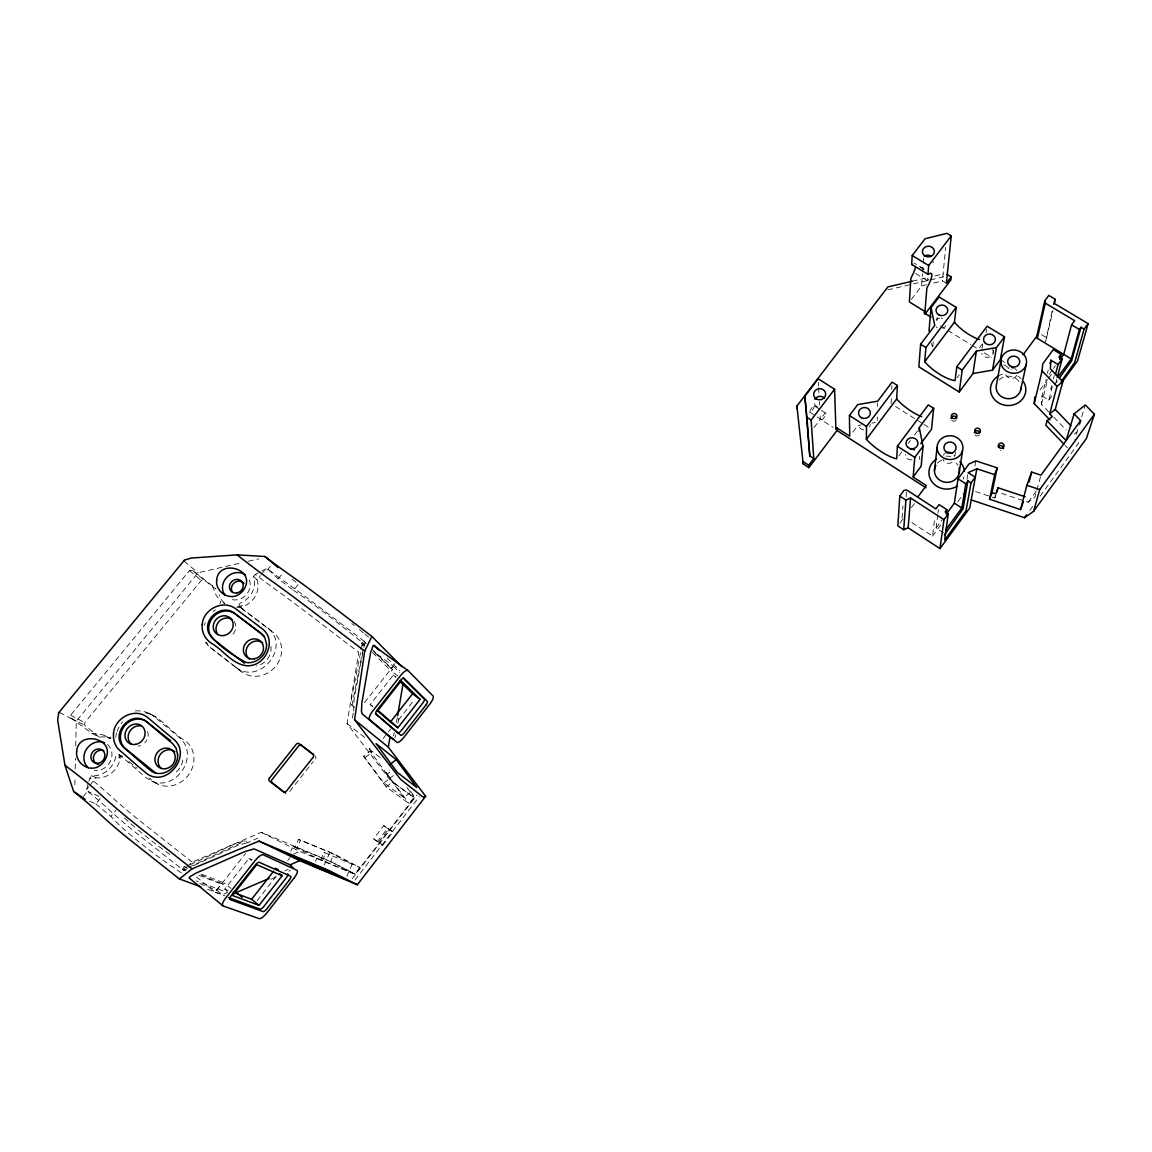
<?xml version="1.0" encoding="UTF-8"?>
<svg xmlns="http://www.w3.org/2000/svg" width="1152" height="1152" viewBox="0 0 1152 1152"><rect width="100%" height="100%" fill="white"/><g stroke="black" fill="none" stroke-linecap="round" stroke-linejoin="round"><path stroke-width="0.75" stroke-dasharray="5 3.75" d="M74.837 784.843L74.995 777.773M75.182 768.931L75.427 758.318M75.701 745.934L76.248 721.166L198 572.803L241.402 562.838M99.317 737.179L84.701 725.299L84.773 722.621L201.283 580.45L203.861 579.845L215.928 589.018L212.27 585.734A66.874 1.296 37.8 0 1 206.582 581.314L192.528 570.355L189.461 570.6L70.603 715.19L71.064 718.2L85.766 728.885A68.155 5.774 36.8 0 1 91.67 733.219L99.317 737.179A21.427 19.037 -51 0 1 110.707 738.706L102.442 734.645L91.67 733.219M877.219 420.466L877.306 416.952M877.565 406.44L877.651 402.941M891.13 403.661L891.36 398.275M891.749 389.304L891.907 385.718M1048.882 412.056L1041.437 404.294L1041.998 395.971L1046.246 378.922M1052.078 311.242L1045.642 341.683L1053 310.536M902.074 518.227L902.923 506.045M906.091 496.915L906.48 491.688M911.434 299.318L921.571 285.97L922.464 273.73M922.594 271.987L923.112 264.989M923.242 263.232L923.63 257.99M932.774 346.738L933.278 341.424M936.821 320.674L937.152 317.29M946.368 283.277L942.394 280.872L945.662 247.421M911.909 522.619L932.53 536.069L934.834 517.392M943.531 532.901L936.072 528.048L937.771 514.656M937.987 512.971L938.419 509.63M954.965 455.76L955.44 452.362M981.922 349.243L982.67 344.491M986.098 332.669L986.602 329.429M410.544 791.251L414.821 797.04L408.902 803.419L386.122 786.946L363.629 756.274L370.123 751.219L392.645 781.848L413.597 797.429L390.182 780.091L347.026 723.514L358.762 652.306L312.422 616.925A97.358 3.571 37.8 0 0 274.766 588.888A66.643 2.578 38 0 1 255.211 574.373L253.469 576.518C257.371 586.915 250.632 598.81 240.768 602.899A2.506 2.232 -43.3 0 0 239.947 607.032L242.554 609.221A25.042 22.608 -44 0 1 243.13 609.653L273.298 632.606A25.186 22.896 -44.6 0 1 275.774 666.216A25.186 22.896 -44.6 0 1 241.733 671.774L235.915 667.469A98.122 0.749 37.6 0 1 220.709 655.632L208.872 646.43L203.414 640.037M966.96 479.52L967.81 474.365M393.581 735.97L394.171 732.542M397.31 717.379L396.403 722.664L414.562 699.466M397.915 723.398L399.11 716.386M993.096 353.304L993.643 350.136M974.952 465.998L975.845 460.858M352.325 718.042L353.318 712.786M353.65 711.029L354.154 698.4L359.928 667.987M360.259 666.274L361.555 659.419M361.886 657.691L362.866 652.55M360.504 652.738L351.634 697.853L351.634 704.65L354.312 707.515M351.922 705.701L363.888 645.307L361.526 643.19A8.323 2.966 -52.4 0 1 363.758 641.189L365.314 642.355L363.845 647.41M975.586 491.587L994.853 497.995L995.731 493.891M361.858 645.912L362.347 643.795M1047.398 373.291L1048.234 369.907M1041.437 404.294L1047.384 380.678M187.2 868.637L184.291 870.422L182.966 869.918L140.227 836.107A87.581 9.288 37 0 1 108.144 808.92A81.778 9.158 36.5 0 0 87.998 791.525L88.301 790.344L86.746 789.221L88.373 782.784M88.776 781.171L91.426 775.685C102.845 777.01 113.544 767.794 115.69 756.821A2.592 2.29 -51.4 0 1 119.722 755.05L120.269 755.51A68.155 5.774 36.8 0 1 131.832 765.389A99.389 7.978 37.1 0 0 146.65 778.104L158.198 784.354M1051.632 385.632L1050.811 389.304L1052.366 387.662M1053.374 378.907L1054.238 375.552M1041.998 395.971L1048.795 400.147L1052.323 386.568M1055.952 382.435L1056.83 379.08M1040.501 476.856L1034.784 497.405L1028.117 502.214L998.741 492.451M395.842 734.861L394.906 737.683M1076.342 434.318L1079.006 425.765M1081.67 416.765L1084.824 406.627M994.853 497.995L995.976 494.957M298.584 839.318L300.442 840.269L297.014 847.915L295.142 846.979L298.584 839.318L334.022 853.934L359.51 867.283L358.891 868.694L354.773 874.022L316.872 858.168L292.997 846.259L290.794 851.17M346.853 876.341L352.238 864.115L329.846 852.408L300.442 840.269M186.941 866.592L192.226 862.157L261.259 832.334L328.795 860.659L354.542 873.763L330.595 861.653L334.022 853.934M315.461 861.322L316.872 858.168M320.717 859.766L323.986 852.437L359.51 867.283M322.416 860.616L325.67 853.315L323.986 852.437M324.187 865.152L329.846 852.408M360.374 649.195L364.378 641.434L322.171 609.264A85.32 3.686 37.9 0 0 289.253 584.885A79.474 3.614 38 0 1 268.373 569.534L267.25 570.11L265.838 568.886L259.762 572.026M1029.715 510.538L1032.84 506.232M1040.126 496.181L1078.661 443.074L1074.946 439.186M1028.117 502.214L1036.411 490.781M1054.382 384.926L1057.406 380.794M1048.795 400.147L1052.942 394.488M936.072 528.048L942.163 519.754M1049.242 374.126L1052.366 369.893M1053.403 368.482L1055.477 365.659M932.53 536.069L942.034 523.152M957.859 501.61L964.195 492.998M1040.054 389.779L1047.442 379.728M1048.493 378.302L1051.661 373.982M899.957 523.094L903.096 518.861M911.434 507.586L914.573 503.352M898.776 456.005L901.915 451.8M908.194 443.39L910.282 440.582M914.472 434.981L917.611 430.776M957.182 377.755L959.299 374.904M979.488 347.861L982.685 343.584M852.725 432.173L857.736 425.52L861.278 424.93M814.09 427.493L820.368 419.227L820.08 413.942M354.917 880.013L419.443 796.536M382.853 845.122L392.976 832.018L388.93 828.85L383.774 825.624L373.522 838.858L382.853 845.122L373.522 838.858M377.222 841.781L387.475 828.533L392.976 832.018M378.806 841.939L388.93 828.85M261.259 832.334L299.664 851.386L355.046 874.325L414.821 797.04M352.267 878.702L417.154 794.808M287.77 860.458L289.973 857.65M383.141 738.576L387.403 733.133M388.469 731.779L390.6 729.058M257.126 900.662L276.322 876.125M289.714 791.424L313.301 761.501M199.771 883.483A63.014 6.941 36.9 0 0 203.544 885.125L216.547 889.963L221.674 883.469L223.128 884.664L224.395 883.037L230.89 888.365M397.93 676.037L391.378 671.112L392.587 669.571L391.118 668.477L395.006 663.538M196.416 876.845L215.05 892.21L245.635 853.402M364.478 702.619L393.221 666.144L373.507 651.37M227.362 891.274L224.784 889.157L249.019 858.384L252.23 859.81M372.874 706.824L370.181 704.477L393.379 675.014L395.971 676.958M363.888 645.307L363.643 643.982M181.526 872.856A63.014 6.941 36.9 0 1 110.966 816.408L116.323 809.784M268.373 569.534L278.179 578.837L293.515 590.314L298.584 584.035L291.614 578.822M89.698 801.274L95.803 803.88L101.16 797.285L87.998 791.525M278.179 578.837L283.248 572.573M86.746 789.221L88.805 786.686M89.827 785.419L96.019 777.802A21.427 19.037 -51 0 0 120.398 755.914M236.837 607.536A20.635 18.605 -41.9 0 0 257.011 579.758L260.323 575.683M261.418 574.33L265.838 568.886M83.102 796.752L88.301 790.344M267.25 570.11L272.174 564.048M182.966 869.918L185.616 867.701M1074.211 434.117L1076.918 431.957M363.629 756.274L383.918 782.942L403.862 797.472L411.581 791.41M403.862 797.472L385.862 773.006L389.578 770.098M385.862 773.006L387.346 774.115L389.808 772.186M383.918 782.942L393.336 775.584M386.122 786.946L392.645 781.848M365.242 757.498L371.707 752.458L369.173 749.002L371.938 746.856M288.878 871.2L290.477 870.322M255.211 574.373L258.25 572.818M184.291 870.422L182.75 869.155A8.813 3.024 -49.2 0 1 184.205 866.477L185.011 867.139L187.042 866.117M190.224 864.634L236.678 842.99L245.261 840.816L247.637 842.746L257.659 838.152M188.784 867.226L245.261 840.816M193.824 865.541L239.011 844.877L247.637 842.746M293.674 854.15L299.664 851.386M284.947 870.854L288.216 869.4M270.835 879.293L277.33 876.398M207.504 889.286L222.379 894.758L227.462 892.512L196.243 880.819M921.571 285.97L926.77 284.702M933.71 283.003L942.394 280.872M912.326 281.203L928.051 277.531M935.035 275.904L943.776 273.859M887.774 289.886L945.216 276.466M248.342 561.24L258.754 558.85M871.877 423.115L875.405 422.51M135.331 710.914C156.571 709.373 169.358 731.75 185.789 741.226A25.819 23.227 -51 0 1 187.747 775.944A25.819 23.227 -51 0 1 153.389 781.43L149.314 778.118M151.661 781.114C176.371 791.798 200.318 755.107 179.381 737.539A98.928 5.314 37.3 0 1 164.419 725.141A67.81 3.845 37.1 0 0 152.755 715.522L149.227 713.246M215.05 892.21L224.914 895.838M224.784 889.157L228.139 890.424M182.75 869.155L185.976 870.394M198.893 875.362L223.128 884.664M221.674 883.469L208.771 878.501A62.957 6.653 37 0 1 200.275 874.325M185.011 867.139L187.171 867.974M201.859 874.31L224.395 883.037M184.205 866.477L186.365 867.312M295.142 846.979L330.595 861.653M292.997 846.259L297.014 847.915M91.426 775.685L96.019 777.802M119.434 754.834L122.602 756.446M71.064 718.2L84.701 725.299M105.12 735.782L111.816 739.454M59.515 712.454L76.248 721.166M107.712 737.323L110.045 737.64A2.534 2.434 -33.5 0 0 111.082 737.021M70.603 715.19L84.773 722.621M1041.538 334.67L1045.93 337.32M924.005 269.078L915.163 263.722A18.706 4.248 -58 0 0 914.026 263.549M919.771 266.861L924.134 269.51M927.403 280.627L915.768 273.571A3.917 0.878 -58.1 0 0 917.395 272.261M1000.339 359.626L1004.731 362.304M940.406 325.915L946.454 329.63M947.966 330.552L970.632 344.462M972.144 345.398L976.68 348.178M984.24 352.814L991.786 357.451M1003.882 364.867L1011.442 369.504M895.608 406.498L922.536 423.547M924.034 424.498L928.512 427.334M814.248 405.792A3.931 0.922 -56.9 0 1 811.512 411.293A3.931 0.922 -56.9 0 1 810.418 410.054A3.931 0.922 -56.9 0 1 814.248 405.792L820.051 409.536M821.506 410.472L825.869 413.266A3.931 0.893 -56.9 0 1 823.104 418.752A3.931 0.893 -56.9 0 1 822.038 417.542A3.931 0.893 -56.9 0 1 825.869 413.266M809.87 412.301L815.674 416.045M817.128 416.981L833.098 427.421M224.928 603.576L223.805 602.813A2.491 2.246 -43 0 1 224.05 603.317M235.915 667.469C259.459 685.627 291.557 646.834 267.797 627.955A97.675 1.8 37.7 0 0 252.461 616.435A66.874 1.296 37.8 0 1 240.523 607.45L239.947 607.032M370.181 704.477L372.773 706.45M370.123 751.219L371.707 752.458M241.733 671.774L211.637 648.475A25.042 22.608 -44 0 1 206.251 642.182M369.173 749.002L381.427 758.506M383.774 825.624L387.475 828.533M192.226 862.157L145.339 825.12A99.706 9.907 37 0 1 108.562 794.117A68.4 7.171 36.6 0 0 89.582 777.946M347.026 723.514L364.637 737.453M249.019 858.384L251.597 860.472M128.894 761.544L137.059 768.168M216.547 889.963L222.379 894.758M95.803 803.88L110.966 816.408M189.461 570.6L201.283 580.45M192.528 570.355L203.861 579.845M184.133 561.139L198 572.803M239.688 606.802L242.28 609.005M267.797 627.955L273.298 632.606M253.469 576.518L257.011 579.758M361.526 643.19L363.082 644.688M393.379 675.014L395.942 677.506M372.47 652.608L391.378 671.112M391.118 668.477L381.902 659.405A61.344 2.635 37.9 0 0 372.931 651.341M364.378 641.434L365.314 642.355M363.758 641.189L366.264 643.666M372.542 649.829L392.587 669.571M393.221 666.144L399.571 672.451M387.014 658.008L399.715 670.666M1053.85 417.226L1066.262 430.142M1065.125 445.421L1067.544 447.941M406.93 787.464L414.144 797.256M387.346 774.115L408.902 803.419M212.27 585.734L216.187 595.296L220.882 601.69A2.462 2.376 -24 0 1 219.773 603.49M931.522 343.267L932.242 346.766M919.195 456.264L919.858 459.576M818.338 382.277L818.539 385.805M818.626 387.562L819.014 394.589M819.403 401.63L819.605 405.144M351.864 623.549A61.301 2.894 37.9 0 1 354.283 625.478M359.467 629.64A61.301 2.894 37.9 0 1 363.542 632.938M364.853 634.018A61.301 2.894 37.9 0 1 368.64 637.142M293.515 590.314A61.344 2.635 37.9 0 1 364.795 644.515M224.338 603.144A20.635 18.605 -41.9 0 1 219.197 594.821M315.403 756.086A2.174 2.102 -44.2 0 1 315.461 758.794M237.47 606.6A20.678 18.634 -41.9 0 0 241.416 605.779L242.928 605.304A2.491 2.246 -42.7 0 0 242.554 609.221M119.218 754.286A21.47 19.066 -51 0 1 119.131 756.346L118.973 757.944A2.578 2.304 -51 0 1 122.285 756.274M169.848 854.453A62.957 6.653 37 0 1 136.037 828.23M134.726 827.122A62.957 6.653 37 0 1 124.315 817.877M249.264 579.96A14.501 13.061 -41.9 0 1 245.606 595.44A14.501 13.061 -41.9 0 1 229.954 599.011M107.395 744.466A15.048 13.363 -51 0 1 110.246 761.558A15.048 13.363 -51 0 1 94.291 770.4M204.322 625.478A25.042 22.608 -44 0 1 205.229 622.642M213.091 611.64A25.042 22.608 -44 0 1 215.539 609.797M234.086 621.403A10.426 9.418 -44 0 1 230.602 636.12M115.718 737.366A25.646 22.939 -50 0 1 116.582 732.888M117.043 731.419A25.646 22.939 -50 0 1 122.515 722.045M145.483 712.915A25.646 22.939 -50 0 1 155.779 717.293M147.586 731.405A10.685 9.547 -49.9 0 1 144.749 742.91M140.472 745.618A10.685 9.547 -49.9 0 1 138.053 746.165M270.936 646.459A16.862 15.322 -44.6 0 1 256.406 665.957M182.75 760.046A17.28 15.552 -50.9 0 1 174.096 773.597M929.002 279.302A3.931 0.85 -58 0 1 927.202 280.354A3.931 0.85 -58 0 1 928.757 276.696M964.008 476.554A17.784 16.488 3.1 0 1 963.115 479.074M945.85 456.134A17.784 16.488 3.1 0 1 952.877 457.2M979.272 435.038A2.822 2.592 3.4 0 1 975.038 435.038M1001.045 450.706A2.851 2.606 5.1 0 1 1000.368 450.706M999.13 379.973A12.413 11.275 3.5 0 1 1019.419 382.118M937.541 463.075A12.485 11.563 3.1 0 1 945.346 459.288M956.203 463.104A12.485 11.563 3.1 0 1 957.931 465.408M945.734 325.757A5.789 5.242 -1.2 0 1 942.667 328.248M937.31 327.701A5.789 5.242 -1.2 0 1 936.259 326.88M936.23 319.939A5.789 5.242 -1.2 0 1 939.859 318.182M941.256 318.168A5.789 5.242 -1.2 0 1 942.61 318.456M992.534 349.56A5.861 5.314 1.6 0 1 989.539 357.019A5.861 5.314 1.6 0 1 981.706 353.376M911.822 459.878A5.904 5.472 0.4 0 1 905.213 454.435M870.206 424.498A5.832 5.4 -3.2 0 1 869.515 427.018M863.626 429.869A5.832 5.4 -3.2 0 1 858.528 424.512M933.437 261.677A5.933 5.299 -2.9 0 1 932.933 262.886M817.862 407.045A5.99 5.53 -6.3 0 1 814.277 400.55M1016.77 375.466A5.962 5.414 3.2 0 1 1005.667 374.299M1007.971 368.554A5.962 5.414 3.2 0 1 1009.224 367.934M1014.739 368.51A5.962 5.414 3.2 0 1 1016.669 370.44M952.085 462.398A6.005 5.544 2.7 0 1 942.826 459.144M943.315 455.242A6.005 5.544 2.7 0 1 945.202 453.254M953.942 455.242A6.005 5.544 2.7 0 1 954.461 456.494M997.891 376.258A17.683 16.07 3.5 0 1 1005.725 373.507M1017.922 376.171A17.683 16.07 3.5 0 1 1021.162 378.706M955.915 420.35A2.808 2.578 1.8 0 1 951.71 420.35"/><path stroke-width="1.5" d="M920.765 443.664L931.507 429.235L933.667 408.312L928.282 404.914L897.394 446.242L896.688 458.798A25.646 7.733 36.2 0 1 866.376 439.315L866.506 426.47L897.379 385.474L892.066 382.133L877.694 401.184L857.693 404.611L849.427 415.541L849.715 436.162L836.928 427.925L835.92 429.25L834.581 389.232L818.15 378.763L804.859 396.173L809.784 455.962L813.758 458.554L808.69 465.235L808.877 467.64L803.232 463.939L796.896 406.051L887.875 286.92L912.326 281.203M866.376 439.315L896.688 398.995L897.379 385.474M946.944 274.32L951.206 276.883L946.368 283.277L951.25 235.843L947.045 233.338L925.056 238.752L912.211 255.571L911.693 264.082A3.629 0.821 -58.2 0 0 912.341 264.355M946.354 512.942L946.814 509.616L939.053 504.605L935.885 508.896L906.61 489.946L904.018 490.378L899.77 496.08L897.869 525.917L903.715 529.747L908.15 527.789L939.974 548.597L969.754 507.974L976.838 468.792L994.666 474.682L989.582 499.234L1020.542 509.558L1023.451 501.581M1055.405 374.702L1058.054 364.522L1050.912 360.187L1050.35 368.87L1062.806 381.715L1055.261 409.45L1049.674 413.87L1052.266 416.578L1047.038 420.71L1045.843 425.246L1063.93 444.154M1023.062 354.787L1036.858 336.154L1044.763 300.859L1048.795 295.416L1054.944 299.074L1054.642 303.624L1088.122 323.611L1077.509 360.965L1061.222 383.184M903.715 529.747L905.904 500.069L899.77 496.08M931.046 307.613L934.762 325.498L920.606 344.29L918.85 366.811L959.242 391.997L973.008 373.507L976.392 351.072L996.466 347.602L1004.515 336.787L987.12 326.203L956.822 366.725L955.051 380.606A25.402 9 35.9 0 1 924.71 361.728L925.92 347.587L956.189 307.382L939.096 296.971L931.046 307.613L929.002 331.042M931.133 317.189L924.005 312.826L924.984 311.53L926.813 288.749A3.571 0.763 -57.9 0 1 927.619 286.632A18.763 4.075 -57.9 0 0 928.627 274.219A3.643 0.792 -58.1 0 1 928.008 273.96L928.685 265.507L951.25 235.843M908.15 527.789L910.57 498.01L943.992 519.682L939.974 548.597M917.87 496.872L926.294 485.496L913.147 477.014L914.76 457.373L923.04 446.256L919.282 427.565L933.667 408.312M1049.832 419.875L1034.222 403.589L1034.784 396.965M1034.222 403.589L1042.099 370.901L1042.675 364.003L1053.288 349.618L1061.05 354.326L1059.739 359.366M918.994 430.963L919.282 427.565M923.04 446.256L921.168 466.2L913.147 477.014M951.206 276.883L950.875 279.893L924.869 314.28M934.445 470.736L937.08 447.61M924.71 361.728L954.446 322.186L956.189 307.382M959.242 391.997L962.208 370.051L976.392 351.072M946.814 509.616L945.13 511.906L948.24 513.907L944.626 540.014L966.053 510.782L971.021 482.904L975.226 477.187L968.098 472.651L976.838 468.792M354.571 719.784L388.31 747.144L425.664 796.262L423.13 797.112L400.579 779.342L354.571 719.784L364.723 651.11L371.866 636.408L327.182 602.366A89.222 4.234 37.9 0 0 291.326 575.928A76.162 3.816 38.1 0 1 264.902 556.502L237.053 554.861L191.246 558.072L184.464 560.131L58.637 712.814L57.686 720.36L64.973 765.302L73.613 791.453A78.509 9.158 36.4 0 1 99.216 813.37A91.728 10.138 36.9 0 0 134.078 843.106L179.41 878.947L200.894 886.853M946.224 514.224L954.36 503.179L958.046 478.829L968.976 463.997L975.845 460.858L997.186 467.87L992.016 492.667L989.582 499.234M959.069 473.558L962.582 450.475A12.931 11.923 2.5 0 0 946.31 436.19A12.931 11.923 2.5 0 0 941.141 456.25A12.931 11.923 2.5 0 0 962.582 450.475M945.562 530.136L961.819 507.974L965.808 483.797L967.91 480.917L971.021 482.904M967.91 480.917L963.086 508.867L944.438 534.787M388.31 747.144L390.01 737.122L362.39 714.067L361.44 711.23L361.858 702.835L370.613 652.493L373.234 645.365L408.067 670.594L433.037 695.966A7.92 2.462 -52.8 0 1 429.926 703.944L403.618 737.654A7.978 2.477 -52.3 0 1 396.835 742.334L369.576 719.554A8.453 2.779 -52.1 0 1 372.686 711.086L400.896 675.202A8.381 2.765 -52.6 0 1 408.067 670.594M397.613 715.622L403.027 683.942M973.008 373.507L992.506 370.152L996.466 347.602M1004.515 336.787L1000.339 359.626L992.506 370.152M1001.218 358.906L996.451 384.754A12.413 11.275 3.5 0 0 1007.251 398.635A12.413 11.275 3.5 0 0 1020.946 387.36M997.099 491.904L997.992 487.771L1025.194 496.786M1020.643 390.053L1026.259 364.32A12.845 11.621 3 0 0 1009.93 350.496A12.845 11.621 3 0 0 1005.005 370.08A12.845 11.621 3 0 0 1026.259 364.32M1057.752 377.266L1071.245 358.906L1037.347 338.357L1045.282 303.134L1044.763 300.859M1053.72 304.301L1054.944 299.074M1050.062 363.586L1050.912 360.187M293.314 868.075L290.16 864.821L254.059 848.88L244.44 851.76L195.725 873.259L189.634 876.96L189.259 878.054L222.581 905.558M1020.542 509.558L1026.85 485.294L1031.674 472.09L1040.976 475.142L1080.619 420.624L1074.096 413.87L1085.357 404.942L1094.4 414.259L1086.451 438.437L1033.574 511.373L1024.502 517.723L971.294 499.925M1029.082 481.968L1031.674 472.09M1057.277 377.41L1062.13 358.963L1059.019 357.077L1061.05 354.326M1045.282 303.134L1074.614 320.674L1071.576 324.821L1063.771 354.384L1060.661 358.603M1049.674 413.87L1057.003 386.294L1062.806 381.715M1071.245 358.906L1079.338 329.458L1080.965 327.254L1084.075 329.112L1074.686 362.462L1061.395 381.24M1080.965 327.254L1071.706 360.648L1059.422 378.058M1033.574 511.373L1039.723 489.557L1094.4 414.259M1074.096 413.87L1066.075 440.582L1047.038 420.71M1079.539 424.051L1080.619 420.624M997.992 487.771L995.731 493.891L992.016 492.667M994.666 474.682L997.186 467.87M1024.502 517.723L1026.59 514.843M943.992 519.682L948.24 513.907M1058.054 364.522L1062.13 358.963M1084.075 329.112L1088.122 323.611M808.877 467.64L837.014 430.445L836.928 427.925M184.19 560.362L184.133 561.139M813.758 458.554L811.138 420.077L834.581 389.232M179.41 878.947L192.067 868.838L259.013 841.104L299.678 860.616L357.322 884.75L425.664 796.262M233.165 892.325L251.597 899.294L273.614 871.186M397.901 727.747L377.957 710.395L401.155 680.861L420.077 699.365L397.901 727.747L390.413 722.045L412.589 693.734L399.787 681.25M282.139 875.794L256.738 864.648L232.502 895.493L259.027 905.371L282.139 875.794L279.662 873.792M269.352 778.234L296.323 744.192A2.174 2.102 -42.5 0 1 299.333 743.818L312.797 754.214A2.189 2.117 -43.6 0 1 313.157 757.224L286.214 791.352A2.203 2.117 -46.3 0 1 283.176 791.741L269.683 781.258A2.203 2.117 -45.3 0 1 269.352 778.219M58.637 712.814L59.515 712.454M389.606 764.842L396.216 759.672L416.736 787.378L397.368 772.43L376.085 743.616L396.216 759.672M393.898 739.296L390.01 737.122M236.088 892.627L269.251 878.386M905.904 500.069L910.57 498.01M290.16 864.821L299.678 860.616M1026.85 485.294L1039.723 489.557M228.499 897.581L260.122 909.173A4.19 1.267 -50.1 0 0 263.938 906.365L286.373 877.651A4.147 1.267 -50.5 0 0 287.712 873.864M259.013 841.104L329.083 870.581L357.322 884.75M85.118 799.33L73.613 791.453M275.069 868.219L278.237 869.63M1071.576 324.821L1079.338 329.458M912.211 255.571L928.685 265.507M911.851 264.514L928.138 274.378M924.984 311.53L909.403 301.982L910.8 279A3.557 0.806 -58 0 1 911.578 276.883A18.706 4.248 -58 0 0 915.538 266.904M920.606 344.29L925.92 347.587M956.822 366.725L962.208 370.051M958.046 478.829L965.808 483.797M849.427 415.541L866.506 426.47M897.394 446.242L914.76 457.373M954.36 503.179L961.819 507.974M837.014 430.445L926.05 487.843M804.859 396.173L806.947 417.37L811.138 420.077M808.69 465.235L803.03 461.534L803.232 463.939M412.589 693.734L420.077 699.365M364.723 651.11L314.251 612.605A105.293 4.09 37.8 0 0 271.8 581.069A59.069 2.419 38 0 1 237.053 554.861M264.125 635.947L235.238 613.886A16.762 15.12 -43.9 0 0 212.688 617.674A16.762 15.12 -43.9 0 0 214.128 639.878L244.354 663.206M313.776 754.762L301.723 745.445A2.174 2.088 -43.1 0 0 298.714 745.834L271.886 779.731A2.189 2.102 -45.8 0 0 272.218 782.726L285.61 793.181M192.067 868.838L140.947 828.49A107.928 10.958 37 0 1 99.576 793.469A60.682 6.494 36.5 0 0 64.973 765.302M170.582 740.75L147.326 722.131A17.179 15.35 -49.9 0 0 124.574 725.875A17.179 15.35 -49.9 0 0 125.669 748.8L155.736 773.136M251.597 899.294L259.027 905.371M236.736 892.872L242.107 897.293M375.379 713.693L397.814 732.96A3.989 1.253 -52.3 0 0 401.227 730.627L422.741 703.08A3.974 1.253 -52.7 0 0 424.296 699.077L403.229 678.254M376.92 710.338L390.413 722.045M264.902 556.502L278.208 567.706M374.314 645.35L379.397 650.405M371.866 636.408L401.861 666.706M1042.099 370.901L1057.003 386.294M1055.261 409.45L1070.899 425.707M1036.858 336.154L1037.347 338.357M796.896 406.051L797.126 408.643M806.947 417.37L809.784 455.962M98.582 764.438A7.502 6.667 -51 0 1 93.874 755.467A7.502 6.667 -51 0 1 103.738 750.672M232.646 592.43A7.229 6.509 -41.9 0 1 234.346 582.782A7.229 6.509 -41.9 0 1 243.979 583.459M224.957 595.21A14.501 13.061 -41.9 0 1 227.074 577.037A14.501 13.061 -41.9 0 1 245.448 575.021M88.387 767.808A15.048 13.363 -51 0 1 86.486 749.16A15.048 13.363 -51 0 1 104.645 742.781M217.757 634.349A10.426 9.418 -44 0 1 219.298 621.216A10.426 9.418 -44 0 1 232.474 619.79M249.451 659.146A10.498 9.533 -44.6 0 1 248.472 645.192A10.498 9.533 -44.6 0 1 262.613 642.83M131.429 744.264A10.685 9.547 -49.9 0 1 129.341 732.139A10.685 9.547 -49.9 0 1 140.674 725.846M161.366 768.442A10.757 9.677 -50.9 0 1 160.589 754.013A10.757 9.677 -50.9 0 1 174.859 751.694M956.894 486.202A17.784 16.488 3.1 0 1 932.126 481.954A17.784 16.488 3.1 0 1 936.518 459.014M959.904 461.664A17.784 16.488 3.1 0 1 964.411 471.269M979.387 339.523A25.272 9.634 35.8 0 1 954.446 322.186M921.744 416.678A25.517 8.395 36.1 0 1 896.688 398.995M974.376 432.691A2.822 2.592 3.4 0 1 979.862 432.691M998.122 446.89A2.851 2.606 5.1 0 1 1003.435 448.733M959.026 468.014A12.485 11.563 3.1 0 1 945.504 482.27A12.485 11.563 3.1 0 1 935.856 465.365M910.397 449.006A5.904 5.472 0.4 0 1 914.458 449.942M924.293 256.162A5.933 5.299 -2.9 0 1 931.032 256.075M814.81 399.298A5.99 5.53 -6.3 0 1 824.616 398.174M1012.046 367.603A5.962 5.414 3.2 0 1 1013.458 367.92M946.483 452.635A6.005 5.544 2.7 0 1 952.013 453.254M1023.638 381.888A17.683 16.07 3.5 0 1 1017.259 403.344A17.683 16.07 3.5 0 1 993.37 398.117A17.683 16.07 3.5 0 1 997.891 376.258M950.99 418.637A2.808 2.578 1.8 0 1 953.77 416.059A2.808 2.578 1.8 0 1 956.606 418.637M216.677 580.118C215.107 592.243 230.472 601.69 240.134 593.482A14.587 13.032 -42.3 0 0 245.016 587.506C254.491 568.051 218.203 559.166 216.677 580.118M76.666 751.334C75.053 763.661 90.677 773.482 100.541 765.058A15.149 13.291 -51.4 0 0 105.595 758.808C116.078 738.403 78.264 729.634 76.666 751.334M202.205 624.571C201.384 632.102 205.301 639.605 211.795 643.45C223.618 650.405 232.459 664.488 246.946 665.741C265.45 666.95 277.704 640.339 262.195 628.776A105.725 1.728 37.7 0 0 244.138 615.182A59.328 1.022 37.8 0 1 235.109 608.386C222.566 599.429 203.184 609.437 202.205 624.571M113.501 733.406C112.939 739.584 114.926 746.251 119.707 750.384A60.408 4.968 36.8 0 1 128.434 757.872A107.482 8.395 37.1 0 0 145.872 772.848C165.989 789.394 193.392 754.92 173.29 738.907A107.064 5.976 37.3 0 1 155.693 724.248A60.149 3.542 37 0 0 146.894 716.918C134.222 707.429 114.538 718.142 113.501 733.406M266.573 644.242C267.062 654.898 256.622 664.229 246.082 662.472C232.618 655.186 217.584 645.61 208.642 632.88C202.853 618.523 221.688 603.734 234.173 613.022A63.677 0.95 37.8 0 0 243.85 620.323A101.75 1.44 37.7 0 1 261.202 633.427L264.917 637.877L266.573 644.242M177.624 754.675C178.474 767.938 161.64 779.141 150.552 770.515A103.378 7.848 37.1 0 1 133.762 756.158A64.786 5.184 36.8 0 0 124.402 748.152C109.109 735.134 130.248 709.186 146.102 721.44A64.57 3.96 37 0 1 155.534 729.317A103.046 5.99 37.3 0 0 172.426 743.414L176.069 748.08L177.624 754.675M289.339 880.042L266.904 908.784A4.19 1.267 -50.2 0 1 263.088 911.606L229.939 899.525A4.421 1.411 -49.8 0 1 231.264 895.536L255.168 865.123A4.392 1.411 -50.1 0 1 259.214 862.272L290.678 876.269A4.147 1.267 -50.5 0 1 289.339 880.042M425.722 705.326L404.194 732.902A4.003 1.238 -52.3 0 1 400.795 735.235L375.869 713.808A4.219 1.382 -52.2 0 1 377.424 709.589L400.306 680.472A4.19 1.382 -52.6 0 1 403.877 678.154L427.277 701.323A3.974 1.238 -52.7 0 1 425.722 705.326M294.235 877.853L266.832 912.974A8.366 2.52 -50.2 0 1 259.214 918.634L223.085 905.962A8.885 2.822 -49.7 0 1 225.72 897.984L255.197 860.486A8.784 2.822 -50.2 0 1 263.29 854.798L296.942 870.293A8.28 2.52 -50.6 0 1 294.235 877.853M322.776 868.349L289.31 854.453L313.358 866.03L345.514 879.394L322.776 868.349M100.022 762.696A7.531 6.682 -51 0 0 102.658 750.283A7.531 6.682 -51 0 0 91.037 755.395A7.531 6.682 -51 0 0 100.022 762.696M236.938 592.949A7.243 6.523 -41.9 0 0 242.006 581.717A7.243 6.523 -41.9 0 0 230.04 583.992A7.243 6.523 -41.9 0 0 236.938 592.949M224.064 635.501A10.469 9.446 -43.9 0 0 231.394 619.214A10.469 9.446 -43.9 0 0 214.142 622.469A10.469 9.446 -43.9 0 0 224.064 635.501M254.362 658.814A10.541 9.576 -44.5 0 0 261.648 642.355A10.541 9.576 -44.5 0 0 244.282 645.624A10.541 9.576 -44.5 0 0 254.362 658.814M135.734 744.365A10.728 9.59 -49.9 0 0 143.366 727.603A10.728 9.59 -49.9 0 0 125.957 730.829A10.728 9.59 -49.9 0 0 135.734 744.365M165.859 768.672A10.8 9.706 -50.9 0 0 173.477 751.738A10.8 9.706 -50.9 0 0 155.923 754.978A10.8 9.706 -50.9 0 0 165.859 768.672M925.402 256.219A5.99 5.342 -3 0 0 934.373 251.453A5.99 5.342 -3 0 0 925.358 246.96A5.99 5.342 -3 0 0 925.402 256.219M861.451 417.73A5.933 5.472 -3.4 0 0 870.379 412.949A5.933 5.472 -3.4 0 0 861.523 408.24A5.933 5.472 -3.4 0 0 861.451 417.73M952.2 417.931A2.822 2.592 1.7 0 0 956.88 416.678A2.822 2.592 1.7 0 0 953.338 413.582A2.822 2.592 1.7 0 0 952.2 417.931M975.614 432.662A2.837 2.606 3.4 0 0 980.323 431.395A2.837 2.606 3.4 0 0 976.738 428.27A2.837 2.606 3.4 0 0 975.614 432.662M999.23 447.509A2.851 2.621 5 0 0 1003.968 446.256A2.851 2.621 5 0 0 1000.339 443.102A2.851 2.621 5 0 0 999.23 447.509M938.981 314.971A5.89 5.314 -1.4 0 0 947.794 310.277A5.89 5.314 -1.4 0 0 938.923 305.77A5.89 5.314 -1.4 0 0 938.981 314.971M985.406 343.31A5.962 5.386 1.4 0 0 995.285 340.632A5.962 5.386 1.4 0 0 987.739 334.238A5.962 5.386 1.4 0 0 985.406 343.31M907.819 447.307A6.005 5.558 0.1 0 0 917.798 444.629A6.005 5.558 0.1 0 0 910.296 437.962A6.005 5.558 0.1 0 0 907.819 447.307M816.566 399.096A6.062 5.573 -6.4 0 0 825.71 394.214A6.062 5.573 -6.4 0 0 816.71 389.419A6.062 5.573 -6.4 0 0 816.566 399.096M1009.598 365.587A6.062 5.472 3 0 0 1019.621 362.88A6.062 5.472 3 0 0 1011.931 356.357A6.062 5.472 3 0 0 1009.598 365.587M945.806 451.685A6.091 5.616 2.5 0 0 955.93 448.963A6.091 5.616 2.5 0 0 948.269 442.224A6.091 5.616 2.5 0 0 945.806 451.685"/></g></svg>
